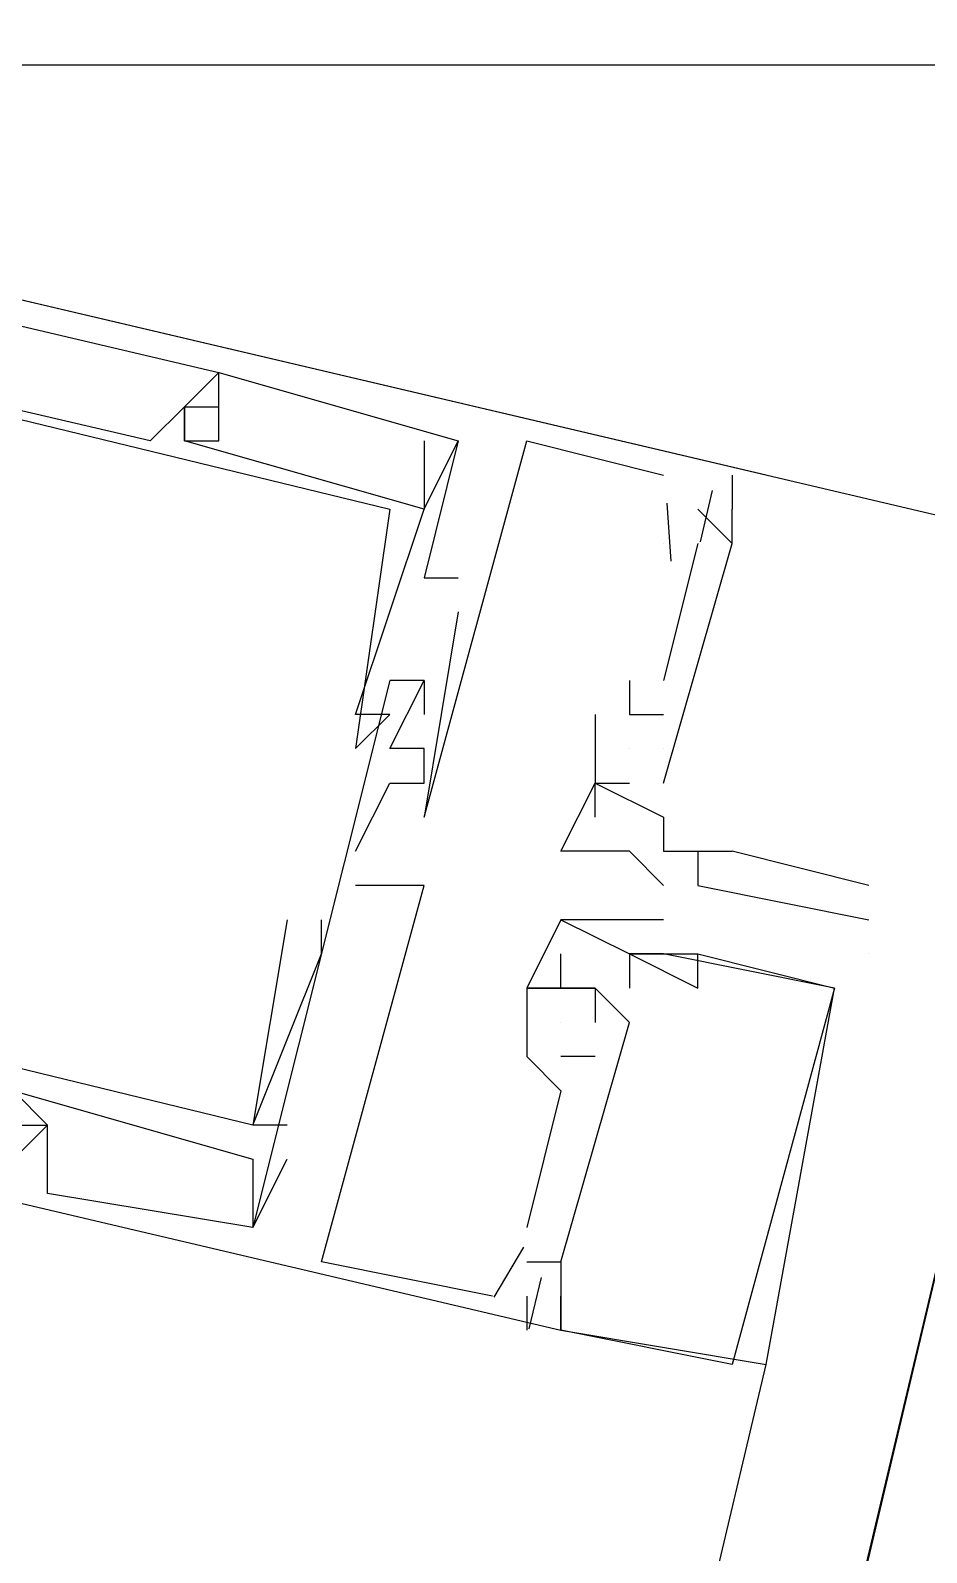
# Model space of a CAD drawing. Header units: feet. Extents: x -84 to 198, y -22 to 181.
# Drawn here: x 69.567 to 69.916, y 17.504 to 18.098 of the extents above; entities that cross this region are included whole.
import ezdxf

# ---------------------------------------------------------------- set-up
doc = ezdxf.new("R2010")
doc.units = ezdxf.units.FT
doc.layers.add('A-LINEA', color=7, linetype='CONTINUOUS')
doc.layers.add('A-MURO-CONCRETO', color=8, linetype='CONTINUOUS')

msp = doc.modelspace()

# ---------------------------------------------------------------- linework, layer by layer
at = {"layer": 'A-LINEA'}
for p, q in [((69.64, 17.9644), (69.64, 17.9644)), ((69.64, 17.9644), (69.64, 17.9644)), ((69.64, 17.9644), (69.64, 17.9644)), ((69.64, 17.9644), (69.64, 17.9644)), ((69.64, 17.9644), (69.64, 17.9644)), ((69.64, 17.9644), (69.64, 17.9644)), ((69.6267, 17.9511), (69.6267, 17.9511)), ((69.6267, 17.9511), (69.6267, 17.9511)), ((69.6267, 17.9511), (69.6267, 17.9511)), ((69.6267, 17.9511), (69.6267, 17.9511)), ((69.6267, 17.9511), (69.6267, 17.9511)), ((69.6267, 17.9511), (69.6267, 17.9511)), ((69.6267, 17.9511), (69.6267, 17.9511)), ((69.6267, 17.9511), (69.6267, 17.9511)), ((69.6267, 17.9511), (69.6267, 17.9511)), ((69.64, 17.9511), (69.64, 17.9511)), ((69.64, 17.9511), (69.64, 17.9511)), ((69.64, 17.9511), (69.64, 17.9511)), ((69.6133, 17.9378), (69.6133, 17.9378)), ((69.6133, 17.9378), (69.6133, 17.9378)), ((69.6133, 17.9378), (69.6133, 17.9378)), ((69.6267, 17.9378), (69.6267, 17.9378)), ((69.6267, 17.9378), (69.6267, 17.9378)), ((69.6267, 17.9378), (69.6267, 17.9378)), ((69.6267, 17.9378), (69.6267, 17.9378)), ((69.6267, 17.9378), (69.6267, 17.9378)), ((69.6267, 17.9378), (69.6267, 17.9378)), ((69.64, 17.9378), (69.64, 17.9378)), ((69.64, 17.9378), (69.64, 17.9378)), ((69.64, 17.9378), (69.64, 17.9378)), ((69.72, 17.9378), (69.72, 17.9378)), ((69.72, 17.9378), (69.72, 17.9378)), ((69.72, 17.9378), (69.72, 17.9378)), ((69.72, 17.9378), (69.72, 17.9378)), ((69.72, 17.9378), (69.72, 17.9378)), ((69.72, 17.9378), (69.72, 17.9378)), ((69.7333, 17.9378), (69.7333, 17.9378)), ((69.7333, 17.9378), (69.7333, 17.9378)), ((69.7333, 17.9378), (69.7333, 17.9378)), ((69.7333, 17.9378), (69.7333, 17.9378)), ((69.7333, 17.9378), (69.7333, 17.9378)), ((69.7333, 17.9378), (69.7333, 17.9378)), ((69.76, 17.9378), (69.76, 17.9378)), ((69.76, 17.9378), (69.76, 17.9378)), ((69.76, 17.9378), (69.76, 17.9378)), ((69.8133, 17.9244), (69.8133, 17.9244)), ((69.8133, 17.9244), (69.8133, 17.9244)), ((69.8133, 17.9244), (69.8133, 17.9244)), ((69.84, 17.9244), (69.84, 17.9244)), ((69.84, 17.9244), (69.84, 17.9244)), ((69.84, 17.9244), (69.84, 17.9244)), ((69.8533, 17.9244), (69.8533, 17.9244)), ((69.8533, 17.9244), (69.8533, 17.9244)), ((69.8533, 17.9244), (69.8533, 17.9244)), ((69.8323, 17.9184), (69.8276, 17.8984)), ((69.8323, 17.9184), (69.8276, 17.8984)), ((69.8323, 17.9184), (69.8276, 17.8984)), ((69.8146, 17.9135), (69.8162, 17.8909)), ((69.8146, 17.9135), (69.8162, 17.8909)), ((69.8146, 17.9135), (69.8162, 17.8909)), ((69.7067, 17.9111), (69.7067, 17.9111)), ((69.7067, 17.9111), (69.7067, 17.9111)), ((69.7067, 17.9111), (69.7067, 17.9111)), ((69.72, 17.9111), (69.72, 17.9111)), ((69.72, 17.9111), (69.72, 17.9111)), ((69.72, 17.9111), (69.72, 17.9111)), ((69.72, 17.9111), (69.72, 17.9111)), ((69.72, 17.9111), (69.72, 17.9111)), ((69.72, 17.9111), (69.72, 17.9111)), ((69.84, 17.8978), (69.8267, 17.9111)), ((69.8267, 17.9111), (69.8267, 17.9111)), ((69.84, 17.8978), (69.8267, 17.9111)), ((69.8267, 17.9111), (69.8267, 17.9111)), ((69.84, 17.8978), (69.8267, 17.9111)), ((69.8267, 17.9111), (69.8267, 17.9111)), ((69.84, 17.9111), (69.84, 17.9111)), ((69.84, 17.9111), (69.84, 17.9111)), ((69.84, 17.9111), (69.84, 17.9111)), ((69.84, 17.9111), (69.84, 17.9111)), ((69.84, 17.9111), (69.84, 17.9111)), ((69.84, 17.9111), (69.84, 17.9111)), ((68.0933, 9.9111), (69.9867, 17.8978)), ((69.8133, 17.8978), (69.8133, 17.8978)), ((69.8267, 17.8978), (69.8133, 17.8444)), ((69.8133, 17.8978), (69.8133, 17.8978)), ((69.8267, 17.8978), (69.8133, 17.8444)), ((69.8133, 17.8978), (69.8133, 17.8978)), ((69.8267, 17.8978), (69.8133, 17.8444)), ((69.8267, 17.8978), (69.8267, 17.8978)), ((69.8267, 17.8978), (69.8267, 17.8978)), ((69.8267, 17.8978), (69.8267, 17.8978)), ((69.84, 17.8978), (69.84, 17.8978)), ((69.84, 17.8978), (69.84, 17.8978)), ((69.84, 17.8978), (69.84, 17.8978)), ((69.84, 17.8978), (69.84, 17.8978)), ((69.84, 17.8978), (69.84, 17.8978)), ((69.84, 17.8978), (69.84, 17.8978)), ((69.72, 17.8844), (69.72, 17.8844)), ((69.72, 17.8844), (69.72, 17.8844)), ((69.72, 17.8844), (69.72, 17.8844)), ((69.7333, 17.8844), (69.7333, 17.8844)), ((69.7333, 17.8844), (69.7333, 17.8844)), ((69.7333, 17.8844), (69.7333, 17.8844)), ((69.7333, 17.8711), (69.7333, 17.8711)), ((69.7333, 17.8711), (69.7333, 17.8711)), ((69.7333, 17.8711), (69.7333, 17.8711)), ((69.7067, 17.8444), (69.7067, 17.8444)), ((69.7067, 17.8444), (69.7067, 17.8444)), ((69.7067, 17.8444), (69.7067, 17.8444)), ((69.72, 17.8444), (69.72, 17.8444)), ((69.72, 17.8444), (69.72, 17.8444)), ((69.72, 17.8444), (69.72, 17.8444)), ((69.72, 17.8444), (69.72, 17.8444)), ((69.72, 17.8444), (69.72, 17.8444)), ((69.72, 17.8444), (69.72, 17.8444)), ((69.8, 17.8444), (69.8, 17.8311)), ((69.8, 17.8444), (69.8, 17.8444)), ((69.8, 17.8444), (69.8, 17.8311)), ((69.8, 17.8444), (69.8, 17.8444)), ((69.8, 17.8444), (69.8, 17.8311)), ((69.8, 17.8444), (69.8, 17.8444)), ((69.8133, 17.8444), (69.8133, 17.8444)), ((69.8133, 17.8444), (69.8133, 17.8444)), ((69.8133, 17.8444), (69.8133, 17.8444)), ((69.6933, 17.8311), (69.6933, 17.8311)), ((69.6933, 17.8311), (69.6933, 17.8311)), ((69.6933, 17.8311), (69.6933, 17.8311)), ((69.7067, 17.8311), (69.7067, 17.8311)), ((69.7067, 17.8311), (69.7067, 17.8311)), ((69.7067, 17.8311), (69.7067, 17.8311)), ((69.72, 17.8311), (69.72, 17.8311)), ((69.72, 17.8311), (69.72, 17.8311)), ((69.72, 17.8311), (69.72, 17.8311)), ((69.7867, 17.8311), (69.7867, 17.8311)), ((69.7867, 17.8311), (69.7867, 17.8311)), ((69.7867, 17.8311), (69.7867, 17.8311)), ((69.8, 17.8311), (69.8133, 17.8311)), ((69.8, 17.8311), (69.8, 17.8311)), ((69.8, 17.8311), (69.8, 17.8311)), ((69.8, 17.8311), (69.8133, 17.8311)), ((69.8, 17.8311), (69.8, 17.8311)), ((69.8, 17.8311), (69.8, 17.8311)), ((69.8, 17.8311), (69.8133, 17.8311)), ((69.8, 17.8311), (69.8, 17.8311)), ((69.8, 17.8311), (69.8, 17.8311)), ((69.8133, 17.8311), (69.8133, 17.8311)), ((69.8133, 17.8311), (69.8133, 17.8311)), ((69.8133, 17.8311), (69.8133, 17.8311)), ((69.6933, 17.8178), (69.6933, 17.8178)), ((69.6933, 17.8178), (69.6933, 17.8178)), ((69.6933, 17.8178), (69.6933, 17.8178)), ((69.7067, 17.8178), (69.7067, 17.8178)), ((69.7067, 17.8178), (69.7067, 17.8178)), ((69.7067, 17.8178), (69.7067, 17.8178)), ((69.72, 17.8178), (69.72, 17.8178)), ((69.72, 17.8178), (69.72, 17.8178)), ((69.72, 17.8178), (69.72, 17.8178)), ((69.8, 17.8178), (69.8, 17.8178)), ((69.8, 17.8178), (69.8, 17.8178)), ((69.8, 17.8178), (69.8, 17.8178)), ((69.8, 17.8178), (69.8, 17.8178)), ((69.8, 17.8178), (69.8, 17.8178)), ((69.8, 17.8178), (69.8, 17.8178)), ((69.8133, 17.8178), (69.8133, 17.8178)), ((69.8133, 17.8178), (69.8133, 17.8178)), ((69.8133, 17.8178), (69.8133, 17.8178)), ((69.8133, 17.8178), (69.8133, 17.8178)), ((69.8133, 17.8178), (69.8133, 17.8178)), ((69.8133, 17.8178), (69.8133, 17.8178)), ((69.7067, 17.8044), (69.7067, 17.8044)), ((69.7067, 17.8044), (69.7067, 17.8044)), ((69.7067, 17.8044), (69.7067, 17.8044)), ((69.72, 17.8044), (69.72, 17.8044)), ((69.72, 17.8044), (69.72, 17.8044)), ((69.72, 17.8044), (69.72, 17.8044)), ((69.7867, 17.7911), (69.7867, 17.8044)), ((69.7867, 17.8044), (69.7867, 17.8044)), ((69.7867, 17.8044), (69.7867, 17.8044)), ((69.7867, 17.8044), (69.7867, 17.8044)), ((69.7867, 17.8044), (69.7867, 17.8044)), ((69.7867, 17.8044), (69.7867, 17.8044)), ((69.7867, 17.8044), (69.7867, 17.8044)), ((69.8, 17.8044), (69.8, 17.8044)), ((69.8, 17.8044), (69.8, 17.8044)), ((69.8, 17.8044), (69.8, 17.8044)), ((69.8, 17.8044), (69.8, 17.8044)), ((69.8, 17.8044), (69.8, 17.8044)), ((69.8133, 17.8044), (69.8133, 17.8044)), ((69.8133, 17.8044), (69.8133, 17.8044)), ((69.8133, 17.8044), (69.8133, 17.8044)), ((69.8133, 17.8044), (69.8133, 17.8044)), ((69.72, 17.7911), (69.72, 17.7911)), ((69.72, 17.7911), (69.72, 17.7911)), ((69.72, 17.7911), (69.72, 17.7911)), ((69.7867, 17.7911), (69.7867, 17.7911)), ((69.8133, 17.7911), (69.8133, 17.7911)), ((69.8133, 17.7911), (69.8133, 17.7911)), ((69.6933, 17.7778), (69.6933, 17.7778)), ((69.6933, 17.7778), (69.6933, 17.7778)), ((69.6933, 17.7778), (69.6933, 17.7778)), ((69.7733, 17.7778), (69.7733, 17.7778)), ((69.8, 17.7778), (69.7867, 17.7778)), ((69.7867, 17.7778), (69.7867, 17.7778)), ((69.7867, 17.7778), (69.7867, 17.7778)), ((69.8, 17.7778), (69.8133, 17.7644)), ((69.8, 17.7778), (69.8, 17.7778)), ((69.8, 17.7778), (69.8, 17.7778)), ((69.8133, 17.7778), (69.8133, 17.7778)), ((69.8133, 17.7778), (69.8133, 17.7778)), ((69.8133, 17.7778), (69.8133, 17.7778)), ((69.8267, 17.7778), (69.8267, 17.7778)), ((69.84, 17.7778), (69.84, 17.7778)), ((69.84, 17.7778), (69.84, 17.7778)), ((69.6933, 17.7644), (69.6933, 17.7644)), ((69.6933, 17.7644), (69.6933, 17.7644)), ((69.6933, 17.7644), (69.6933, 17.7644)), ((69.7067, 17.7644), (69.7067, 17.7644)), ((69.7067, 17.7644), (69.7067, 17.7644)), ((69.7067, 17.7644), (69.7067, 17.7644)), ((69.72, 17.7644), (69.72, 17.7644)), ((69.72, 17.7644), (69.72, 17.7644)), ((69.72, 17.7644), (69.72, 17.7644)), ((69.8133, 17.7644), (69.8133, 17.7644)), ((69.8267, 17.7644), (69.8267, 17.7644)), ((69.8933, 17.7644), (69.8933, 17.7644)), ((69.6667, 17.7511), (69.6667, 17.7511)), ((69.6667, 17.7511), (69.6667, 17.7511)), ((69.6667, 17.7511), (69.6667, 17.7511)), ((69.68, 17.7511), (69.68, 17.7511)), ((69.68, 17.7511), (69.68, 17.7511)), ((69.68, 17.7511), (69.68, 17.7511)), ((69.7733, 17.7511), (69.7733, 17.7511)), ((69.7733, 17.7511), (69.7733, 17.7511)), ((69.7733, 17.7511), (69.7733, 17.7511)), ((69.7733, 17.7511), (69.7733, 17.7511)), ((69.7733, 17.7511), (69.7733, 17.7511)), ((69.7733, 17.7511), (69.7733, 17.7511)), ((69.7867, 17.7511), (69.7867, 17.7511)), ((69.7867, 17.7511), (69.7867, 17.7511)), ((69.7867, 17.7511), (69.7867, 17.7511)), ((69.8133, 17.7511), (69.8133, 17.7511)), ((69.8133, 17.7511), (69.8133, 17.7511)), ((69.8133, 17.7511), (69.8133, 17.7511)), ((69.8933, 17.7511), (69.8933, 17.7511)), ((69.68, 17.7378), (69.68, 17.7378)), ((69.68, 17.7378), (69.68, 17.7378)), ((69.68, 17.7378), (69.68, 17.7378)), ((69.7733, 17.7378), (69.7733, 17.7378)), ((69.7733, 17.7378), (69.7733, 17.7378)), ((69.7733, 17.7378), (69.7733, 17.7378)), ((69.8, 17.7378), (69.8, 17.7378)), ((69.8, 17.7378), (69.8, 17.7378)), ((69.8, 17.7378), (69.8, 17.7378)), ((69.8, 17.7378), (69.8, 17.7378)), ((69.8, 17.7378), (69.8, 17.7378)), ((69.8, 17.7378), (69.8, 17.7378)), ((69.8, 17.7378), (69.8, 17.7378)), ((69.8, 17.7378), (69.8, 17.7378)), ((69.8, 17.7378), (69.8, 17.7378)), ((69.8133, 17.7378), (69.8133, 17.7378)), ((69.8133, 17.7378), (69.8133, 17.7378)), ((69.8133, 17.7378), (69.8133, 17.7378)), ((69.8133, 17.7378), (69.8133, 17.7378)), ((69.8133, 17.7378), (69.8133, 17.7378)), ((69.8133, 17.7378), (69.8133, 17.7378)), ((69.8133, 17.7378), (69.8133, 17.7378)), ((69.8133, 17.7378), (69.8133, 17.7378)), ((69.8133, 17.7378), (69.8133, 17.7378)), ((69.8267, 17.7378), (69.8267, 17.7378)), ((69.8267, 17.7378), (69.8267, 17.7378)), ((69.8267, 17.7378), (69.8267, 17.7378)), ((69.8267, 17.7378), (69.8267, 17.7378)), ((69.8267, 17.7378), (69.8267, 17.7378)), ((69.8267, 17.7378), (69.8267, 17.7378)), ((69.8933, 17.7378), (69.8933, 17.7378)), ((69.76, 17.7244), (69.76, 17.7244)), ((69.76, 17.7244), (69.76, 17.7244)), ((69.76, 17.7244), (69.76, 17.7244)), ((69.76, 17.7244), (69.76, 17.7244)), ((69.76, 17.7244), (69.76, 17.7244)), ((69.76, 17.7244), (69.76, 17.7244)), ((69.7733, 17.7244), (69.7733, 17.7244)), ((69.7733, 17.7244), (69.7733, 17.7244)), ((69.7733, 17.7244), (69.7733, 17.7244)), ((69.7733, 17.7244), (69.7733, 17.7244)), ((69.7733, 17.7244), (69.7733, 17.7244)), ((69.7733, 17.7244), (69.7733, 17.7244)), ((69.7733, 17.7244), (69.7733, 17.7244)), ((69.7733, 17.7244), (69.7733, 17.7244)), ((69.7733, 17.7244), (69.7733, 17.7244)), ((69.7867, 17.7244), (69.7867, 17.7244)), ((69.7867, 17.7244), (69.7867, 17.7244)), ((69.7867, 17.7244), (69.7867, 17.7244)), ((69.7867, 17.7244), (69.7867, 17.7244)), ((69.7867, 17.7244), (69.7867, 17.7244)), ((69.7867, 17.7244), (69.7867, 17.7244)), ((69.7867, 17.7244), (69.7867, 17.7244)), ((69.7867, 17.7244), (69.7867, 17.7244)), ((69.7867, 17.7244), (69.7867, 17.7244)), ((69.8, 17.7244), (69.8, 17.7244)), ((69.8, 17.7244), (69.8, 17.7244)), ((69.8, 17.7244), (69.8, 17.7244)), ((69.8, 17.7244), (69.8, 17.7244)), ((69.8, 17.7244), (69.8, 17.7244)), ((69.8, 17.7244), (69.8, 17.7244)), ((69.8, 17.7244), (69.8, 17.7244)), ((69.8, 17.7244), (69.8, 17.7244)), ((69.8, 17.7244), (69.8, 17.7244)), ((69.8267, 17.7244), (69.8267, 17.7244)), ((69.8267, 17.7244), (69.8267, 17.7244)), ((69.8267, 17.7244), (69.8267, 17.7244)), ((69.88, 17.7244), (69.88, 17.7244)), ((69.88, 17.7244), (69.88, 17.7244)), ((69.88, 17.7244), (69.88, 17.7244)), ((69.88, 17.7244), (69.88, 17.7244)), ((69.88, 17.7244), (69.88, 17.7244)), ((69.88, 17.7244), (69.88, 17.7244)), ((69.7733, 17.7111), (69.7733, 17.7111)), ((69.7733, 17.7111), (69.7733, 17.7111)), ((69.7733, 17.7111), (69.7733, 17.7111)), ((69.7733, 17.7111), (69.7733, 17.7111)), ((69.7733, 17.7111), (69.7733, 17.7111)), ((69.7733, 17.7111), (69.7733, 17.7111)), ((69.7867, 17.7111), (69.7867, 17.7111)), ((69.7867, 17.7111), (69.7867, 17.7111)), ((69.7867, 17.7111), (69.7867, 17.7111)), ((69.8, 17.7111), (69.8, 17.7111)), ((69.8, 17.7111), (69.8, 17.7111)), ((69.8, 17.7111), (69.8, 17.7111)), ((69.8, 17.7111), (69.8, 17.7111)), ((69.8, 17.7111), (69.8, 17.7111)), ((69.8, 17.7111), (69.8, 17.7111)), ((69.76, 17.6978), (69.76, 17.6978)), ((69.76, 17.6978), (69.76, 17.6978)), ((69.76, 17.6978), (69.76, 17.6978)), ((69.7867, 17.6978), (69.7733, 17.6978)), ((69.7733, 17.6978), (69.7733, 17.6978)), ((69.7867, 17.6978), (69.7733, 17.6978)), ((69.7733, 17.6978), (69.7733, 17.6978)), ((69.7867, 17.6978), (69.7733, 17.6978)), ((69.7733, 17.6978), (69.7733, 17.6978)), ((69.7867, 17.6978), (69.7867, 17.6978)), ((69.7867, 17.6978), (69.7867, 17.6978)), ((69.7867, 17.6978), (69.7867, 17.6978)), ((69.7733, 17.6844), (69.7733, 17.6844)), ((69.7733, 17.6844), (69.7733, 17.6844)), ((69.7733, 17.6844), (69.7733, 17.6844)), ((69.5733, 17.6711), (69.5733, 17.6711)), ((69.5733, 17.6711), (69.5733, 17.6711)), ((69.5733, 17.6711), (69.5733, 17.6711)), ((69.5733, 17.6711), (69.5733, 17.6711)), ((69.5733, 17.6711), (69.5733, 17.6711)), ((69.5733, 17.6711), (69.5733, 17.6711)), ((69.6533, 17.6711), (69.6533, 17.6711)), ((69.6533, 17.6711), (69.6533, 17.6711)), ((69.6533, 17.6711), (69.6533, 17.6711)), ((69.6533, 17.6711), (69.6533, 17.6711)), ((69.6533, 17.6711), (69.6533, 17.6711)), ((69.6533, 17.6711), (69.6533, 17.6711)), ((69.6667, 17.6711), (69.6667, 17.6711)), ((69.6667, 17.6711), (69.6667, 17.6711)), ((69.6667, 17.6711), (69.6667, 17.6711)), ((69.6533, 17.6578), (69.6533, 17.6578)), ((69.6533, 17.6578), (69.6533, 17.6578)), ((69.6533, 17.6578), (69.6533, 17.6578)), ((69.6667, 17.6578), (69.6667, 17.6578)), ((69.6667, 17.6578), (69.6667, 17.6578)), ((69.6667, 17.6578), (69.6667, 17.6578)), ((69.5733, 17.6444), (69.5733, 17.6444)), ((69.5733, 17.6444), (69.5733, 17.6444)), ((69.5733, 17.6444), (69.5733, 17.6444)), ((69.6533, 17.6311), (69.6533, 17.6311)), ((69.6533, 17.6311), (69.6533, 17.6311)), ((69.6533, 17.6311), (69.6533, 17.6311)), ((69.6533, 17.6311), (69.6533, 17.6311)), ((69.6533, 17.6311), (69.6533, 17.6311)), ((69.6533, 17.6311), (69.6533, 17.6311)), ((69.76, 17.6311), (69.76, 17.6311)), ((69.76, 17.6311), (69.76, 17.6311)), ((69.76, 17.6311), (69.76, 17.6311)), ((69.7588, 17.6235), (69.7472, 17.604)), ((69.7588, 17.6235), (69.7472, 17.604)), ((69.7588, 17.6235), (69.7472, 17.604)), ((69.68, 17.6178), (69.68, 17.6178)), ((69.68, 17.6178), (69.68, 17.6178)), ((69.68, 17.6178), (69.68, 17.6178)), ((69.76, 17.6178), (69.76, 17.6178)), ((69.76, 17.6178), (69.76, 17.6178)), ((69.76, 17.6178), (69.76, 17.6178)), ((69.7733, 17.6178), (69.7733, 17.6178)), ((69.7733, 17.6178), (69.7733, 17.6178)), ((69.7733, 17.6178), (69.7733, 17.6178)), ((69.7733, 17.6178), (69.7733, 17.6178)), ((69.7733, 17.6178), (69.7733, 17.6178)), ((69.7733, 17.6178), (69.7733, 17.6178)), ((69.7657, 17.6117), (69.7609, 17.5917)), ((69.7657, 17.6117), (69.7609, 17.5917)), ((69.7657, 17.6117), (69.7609, 17.5917)), ((69.7467, 17.6044), (69.7467, 17.6044)), ((69.7467, 17.6044), (69.7467, 17.6044)), ((69.7467, 17.6044), (69.7467, 17.6044)), ((69.76, 17.6044), (69.76, 17.6044)), ((69.76, 17.6044), (69.76, 17.6044)), ((69.76, 17.6044), (69.76, 17.6044)), ((69.7733, 17.6044), (69.7733, 17.6044)), ((69.7733, 17.6044), (69.7733, 17.6044)), ((69.7733, 17.6044), (69.7733, 17.6044)), ((69.7733, 17.6044), (69.7733, 17.6044)), ((69.7733, 17.6044), (69.7733, 17.6044)), ((69.7733, 17.6044), (69.7733, 17.6044)), ((69.7733, 17.6044), (69.7733, 17.6044)), ((69.7733, 17.6044), (69.7733, 17.6044)), ((69.7733, 17.6044), (69.7733, 17.6044)), ((69.76, 17.5911), (69.76, 17.5911)), ((69.76, 17.5911), (69.76, 17.5911)), ((69.76, 17.5911), (69.76, 17.5911)), ((69.7733, 17.5911), (69.7733, 17.5911)), ((69.7733, 17.5911), (69.7733, 17.5911)), ((69.7733, 17.5911), (69.7733, 17.5911)), ((69.7733, 17.5911), (69.7733, 17.5911)), ((69.7733, 17.5911), (69.7733, 17.5911)), ((69.7733, 17.5911), (69.7733, 17.5911)), ((69.7733, 17.5911), (69.7733, 17.5911)), ((69.7733, 17.5911), (69.7733, 17.5911)), ((69.7733, 17.5911), (69.7733, 17.5911)), ((69.7733, 17.5911), (69.7733, 17.5911)), ((69.7733, 17.5911), (69.7733, 17.5911)), ((69.7733, 17.5911), (69.7733, 17.5911)), ((68.32, 11.0711), (69.8533, 17.5778)), ((69.84, 17.5778), (69.84, 17.5778)), ((69.84, 17.5778), (69.84, 17.5778)), ((69.84, 17.5778), (69.84, 17.5778)), ((69.8533, 17.5778), (69.8533, 17.5778)), ((69.8533, 17.5778), (69.8533, 17.5778)), ((69.8533, 17.5778), (69.8533, 17.5778))]:
    msp.add_line(p, q, dxfattribs=at)
for points in [[(67.2267, 7.6444), (67.2667, 7.8178), (67.76, 9.9244), (68.1067, 9.9378), (69.9867, 17.8978), (72.5733, 17.2844), (72.7333, 17.9244), (80.72, 16.0444), (83.12, 15.4711), (87.16, 14.5111), (90.12, 27.0044), (94.6533, 25.9244), (94.8133, 26.5778), (97.52, 25.9378), (103.5333, 24.5111), (107.3733, 40.7511), (107.64, 40.6978), (108.9733, 40.3778), (112.68, 39.4978), (119.16, 37.9644), (119.2267, 38.2978), (125.3067, 36.8578)], [(72.92, 18.7378), (72.5733, 17.2844), (69.1733, 18.0844), (69.52, 19.5511), (72.92, 18.7378)], [(69.8533, 17.9244), (69.1733, 18.0844), (69.1333, 17.9378)], [(69.8533, 17.9244), (69.1733, 18.0844), (69.1333, 17.9378)], [(69.8533, 17.9244), (69.1733, 18.0844), (69.1333, 17.9378)], [(69.1867, 18.0711), (69.64, 17.9644), (69.6267, 17.9511), (69.6267, 17.9378), (69.64, 17.9378), (69.64, 17.9644), (69.7333, 17.9378), (69.72, 17.8844), (69.7333, 17.8844)], [(69.6267, 17.9511), (69.6133, 17.9378), (69.2133, 18.0311), (69.2133, 18.0444), (69.1867, 18.0578), (69.1867, 18.0711), (69.1867, 18.0578), (69.2133, 18.0444), (69.1867, 17.9511), (69.1867, 17.9378), (69.2133, 18.0311), (69.7067, 17.9111), (69.6933, 17.8178), (69.6933, 17.8178), (69.7067, 17.8311), (69.6933, 17.8311), (69.72, 17.9111), (69.7333, 17.9378)], [(69.1867, 18.0711), (69.64, 17.9644), (69.6267, 17.9511), (69.6267, 17.9378), (69.64, 17.9378), (69.64, 17.9644), (69.7333, 17.9378), (69.72, 17.8844), (69.7333, 17.8844)], [(69.6267, 17.9511), (69.6133, 17.9378), (69.2133, 18.0311), (69.2133, 18.0444), (69.1867, 18.0578), (69.1867, 18.0711), (69.1867, 18.0578), (69.2133, 18.0444), (69.1867, 17.9511), (69.1867, 17.9378), (69.2133, 18.0311), (69.7067, 17.9111), (69.6933, 17.8178), (69.6933, 17.8178), (69.7067, 17.8311), (69.6933, 17.8311), (69.72, 17.9111), (69.7333, 17.9378)], [(69.1867, 18.0711), (69.64, 17.9644), (69.6267, 17.9511), (69.6267, 17.9378), (69.64, 17.9378), (69.64, 17.9644), (69.7333, 17.9378), (69.72, 17.8844), (69.7333, 17.8844)], [(69.6267, 17.9511), (69.6133, 17.9378), (69.2133, 18.0311), (69.2133, 18.0444), (69.1867, 18.0578), (69.1867, 18.0711), (69.1867, 18.0578), (69.2133, 18.0444), (69.1867, 17.9511), (69.1867, 17.9378), (69.2133, 18.0311), (69.7067, 17.9111), (69.6933, 17.8178), (69.6933, 17.8178), (69.7067, 17.8311), (69.6933, 17.8311), (69.72, 17.9111), (69.7333, 17.9378)], [(69.72, 17.9378), (69.72, 17.9111), (69.6267, 17.9378), (69.6267, 17.9511), (69.64, 17.9511)], [(69.72, 17.9378), (69.72, 17.9111), (69.6267, 17.9378), (69.6267, 17.9511), (69.64, 17.9511)], [(69.72, 17.9378), (69.72, 17.9111), (69.6267, 17.9378), (69.6267, 17.9511), (69.64, 17.9511)], [(69.7333, 17.8711), (69.72, 17.7911), (69.76, 17.9378), (69.8133, 17.9244)], [(69.7333, 17.8711), (69.72, 17.7911), (69.76, 17.9378), (69.8133, 17.9244)], [(69.7333, 17.8711), (69.72, 17.7911), (69.76, 17.9378), (69.8133, 17.9244)], [(69.84, 17.9244), (69.84, 17.9244), (69.84, 17.9111)], [(69.84, 17.9244), (69.84, 17.9244), (69.84, 17.9111)], [(69.84, 17.9244), (69.84, 17.9244), (69.84, 17.9111)], [(69.8133, 17.8044), (69.84, 17.8978), (69.84, 17.9111), (69.84, 17.9111)], [(69.8133, 17.8044), (69.84, 17.8978), (69.84, 17.9111), (69.84, 17.9111)], [(69.8133, 17.8044), (69.84, 17.8978), (69.84, 17.9111), (69.84, 17.9111)], [(69.1333, 17.8978), (69.0933, 17.7511), (69.7733, 17.5911), (69.7733, 17.6044)], [(69.1333, 17.8978), (69.0933, 17.7511), (69.7733, 17.5911), (69.7733, 17.6044)], [(69.1333, 17.8978), (69.0933, 17.7511), (69.7733, 17.5911), (69.7733, 17.6044)], [(69.6667, 17.7511), (69.6533, 17.6711), (69.16, 17.7911), (69.1733, 17.8711), (69.16, 17.8711)], [(69.6667, 17.7511), (69.6533, 17.6711), (69.16, 17.7911), (69.1733, 17.8711), (69.16, 17.8711)], [(69.6667, 17.7511), (69.6533, 17.6711), (69.16, 17.7911), (69.1733, 17.8711), (69.16, 17.8711)], [(69.72, 17.8444), (69.7067, 17.8444), (69.6533, 17.6311), (69.5733, 17.6444), (69.5733, 17.6711), (69.56, 17.6844), (69.56, 17.6711), (69.5733, 17.6711), (69.56, 17.6578)], [(69.72, 17.8444), (69.7067, 17.8444), (69.6533, 17.6311), (69.5733, 17.6444), (69.5733, 17.6711), (69.56, 17.6844), (69.56, 17.6711), (69.5733, 17.6711), (69.56, 17.6578)], [(69.72, 17.8444), (69.7067, 17.8444), (69.6533, 17.6311), (69.5733, 17.6444), (69.5733, 17.6711), (69.56, 17.6844), (69.56, 17.6711), (69.5733, 17.6711), (69.56, 17.6578)], [(69.6933, 17.7778), (69.7067, 17.8044), (69.72, 17.8044), (69.72, 17.8178), (69.7067, 17.8178), (69.72, 17.8444), (69.72, 17.8311)], [(69.6933, 17.7778), (69.7067, 17.8044), (69.72, 17.8044), (69.72, 17.8178), (69.7067, 17.8178), (69.72, 17.8444), (69.72, 17.8311)], [(69.6933, 17.7778), (69.7067, 17.8044), (69.72, 17.8044), (69.72, 17.8178), (69.7067, 17.8178), (69.72, 17.8444), (69.72, 17.8311)], [(69.7867, 17.8311), (69.7867, 17.8044), (69.8, 17.8044)], [(69.7867, 17.8311), (69.7867, 17.8044), (69.8, 17.8044)], [(69.7867, 17.8311), (69.7867, 17.8044), (69.8, 17.8044)], [(69.7867, 17.7778), (69.7733, 17.7778), (69.7867, 17.8044), (69.7867, 17.8044), (69.7867, 17.8044), (69.7867, 17.8044), (69.7867, 17.8044)], [(69.7867, 17.8044), (69.8133, 17.7911), (69.8133, 17.7778)], [(69.8133, 17.8044), (69.8133, 17.8044), (69.8133, 17.8044), (69.8133, 17.8044)], [(69.8133, 17.7911), (69.8133, 17.7778), (69.8133, 17.7778), (69.84, 17.7778)], [(69.16, 17.7778), (69.56, 17.6844), (69.5467, 17.6711), (69.56, 17.6578), (69.56, 17.6711), (69.56, 17.6844), (69.6533, 17.6578)], [(69.16, 17.7778), (69.56, 17.6844), (69.5467, 17.6711), (69.56, 17.6578), (69.56, 17.6711), (69.56, 17.6844), (69.6533, 17.6578)], [(69.16, 17.7778), (69.56, 17.6844), (69.5467, 17.6711), (69.56, 17.6578), (69.56, 17.6711), (69.56, 17.6844), (69.6533, 17.6578)], [(69.8133, 17.7778), (69.8267, 17.7778), (69.8267, 17.7644), (69.8933, 17.7511), (69.8933, 17.7511)], [(69.8933, 17.7644), (69.84, 17.7778), (69.84, 17.7778), (69.84, 17.7778), (69.84, 17.7778)], [(69.7467, 17.6044), (69.68, 17.6178), (69.72, 17.7644), (69.7067, 17.7644), (69.6933, 17.7644)], [(69.7467, 17.6044), (69.68, 17.6178), (69.72, 17.7644), (69.7067, 17.7644), (69.6933, 17.7644)], [(69.7467, 17.6044), (69.68, 17.6178), (69.72, 17.7644), (69.7067, 17.7644), (69.6933, 17.7644)], [(69.6667, 17.6711), (69.6533, 17.6711), (69.68, 17.7378), (69.68, 17.7511), (69.68, 17.7511)], [(69.6667, 17.6711), (69.6533, 17.6711), (69.68, 17.7378), (69.68, 17.7511), (69.68, 17.7511)], [(69.6667, 17.6711), (69.6533, 17.6711), (69.68, 17.7378), (69.68, 17.7511), (69.68, 17.7511)], [(69.8133, 17.7511), (69.7867, 17.7511), (69.7733, 17.7511), (69.76, 17.7244), (69.7733, 17.7244), (69.7733, 17.7244), (69.7733, 17.7244), (69.7733, 17.7244), (69.7867, 17.7244), (69.7867, 17.7244), (69.8, 17.7111)], [(69.8133, 17.7511), (69.7867, 17.7511), (69.7733, 17.7511), (69.76, 17.7244), (69.7733, 17.7244), (69.7733, 17.7244), (69.7733, 17.7244), (69.7733, 17.7244), (69.7867, 17.7244), (69.7867, 17.7244), (69.8, 17.7111)], [(69.8133, 17.7511), (69.7867, 17.7511), (69.7733, 17.7511), (69.76, 17.7244), (69.7733, 17.7244), (69.7733, 17.7244), (69.7733, 17.7244), (69.7733, 17.7244), (69.7867, 17.7244), (69.7867, 17.7244), (69.8, 17.7111)], [(69.7733, 17.7511), (69.8, 17.7378), (69.8, 17.7244), (69.8, 17.7244)], [(69.7733, 17.7511), (69.8, 17.7378), (69.8, 17.7244), (69.8, 17.7244)], [(69.7733, 17.7511), (69.8, 17.7378), (69.8, 17.7244), (69.8, 17.7244)], [(69.7867, 17.7244), (69.7733, 17.7244), (69.7733, 17.7378)], [(69.8, 17.7378), (69.8267, 17.7244), (69.8267, 17.7244), (69.8267, 17.7378), (69.8267, 17.7378), (69.88, 17.7244), (69.88, 17.7244), (69.84, 17.5778), (69.84, 17.5778), (69.7733, 17.5911), (69.7733, 17.6044), (69.7733, 17.5911), (69.8533, 17.5778), (69.8533, 17.5778), (69.88, 17.7244), (69.8133, 17.7378), (69.8267, 17.7378)], [(69.7867, 17.7244), (69.7733, 17.7244), (69.7733, 17.7378)], [(69.8, 17.7378), (69.8267, 17.7244), (69.8267, 17.7244), (69.8267, 17.7378), (69.8267, 17.7378), (69.88, 17.7244), (69.88, 17.7244), (69.84, 17.5778), (69.84, 17.5778), (69.7733, 17.5911), (69.7733, 17.6044), (69.7733, 17.5911), (69.8533, 17.5778), (69.8533, 17.5778), (69.88, 17.7244), (69.8133, 17.7378), (69.8267, 17.7378)], [(69.7867, 17.7244), (69.7733, 17.7244), (69.7733, 17.7378)], [(69.8, 17.7378), (69.8267, 17.7244), (69.8267, 17.7244), (69.8267, 17.7378), (69.8267, 17.7378), (69.88, 17.7244), (69.88, 17.7244), (69.84, 17.5778), (69.84, 17.5778), (69.7733, 17.5911), (69.7733, 17.6044), (69.7733, 17.5911), (69.8533, 17.5778), (69.8533, 17.5778), (69.88, 17.7244), (69.8133, 17.7378), (69.8267, 17.7378)], [(69.8133, 17.7378), (69.8, 17.7378), (69.8133, 17.7378)], [(69.8133, 17.7378), (69.8, 17.7378), (69.8133, 17.7378)], [(69.8133, 17.7378), (69.8, 17.7378), (69.8133, 17.7378)], [(69.7733, 17.7244), (69.76, 17.7244), (69.76, 17.6978)], [(69.7733, 17.7244), (69.76, 17.7244), (69.76, 17.6978)], [(69.7733, 17.7244), (69.76, 17.7244), (69.76, 17.6978)], [(69.7733, 17.6178), (69.8, 17.7111), (69.7867, 17.7244), (69.7867, 17.7111)], [(69.7733, 17.6178), (69.8, 17.7111), (69.7867, 17.7244), (69.7867, 17.7111)], [(69.7733, 17.6178), (69.8, 17.7111), (69.7867, 17.7244), (69.7867, 17.7111)], [(69.76, 17.6978), (69.7733, 17.6844), (69.76, 17.6311)], [(69.76, 17.6978), (69.7733, 17.6844), (69.76, 17.6311)], [(69.76, 17.6978), (69.7733, 17.6844), (69.76, 17.6311)], [(69.6533, 17.6578), (69.6533, 17.6311), (69.6667, 17.6578)], [(69.6533, 17.6578), (69.6533, 17.6311), (69.6667, 17.6578)], [(69.6533, 17.6578), (69.6533, 17.6311), (69.6667, 17.6578)], [(69.76, 17.6178), (69.7733, 17.6178), (69.7733, 17.6044)], [(69.76, 17.6178), (69.7733, 17.6178), (69.7733, 17.6044)], [(69.76, 17.6178), (69.7733, 17.6178), (69.7733, 17.6044)], [(69.76, 17.6044), (69.76, 17.6044), (69.76, 17.5911)], [(69.76, 17.6044), (69.76, 17.6044), (69.76, 17.5911)], [(69.76, 17.6044), (69.76, 17.6044), (69.76, 17.5911)]]:
    msp.add_lwpolyline(points, dxfattribs=at)
at = {"layer": 'A-MURO-CONCRETO'}
for points in [[(69.32, 18.7378), (69.1733, 18.0844), (72.76, 18.0844), (69.32, 18.7378)], [(69.1733, 18.0844), (72.76, 18.0844), (72.5733, 17.2844), (69.1733, 18.0844), (69.1733, 18.0844)]]:
    msp.add_lwpolyline(points, dxfattribs=at)

doc.saveas('drawing.dxf')
